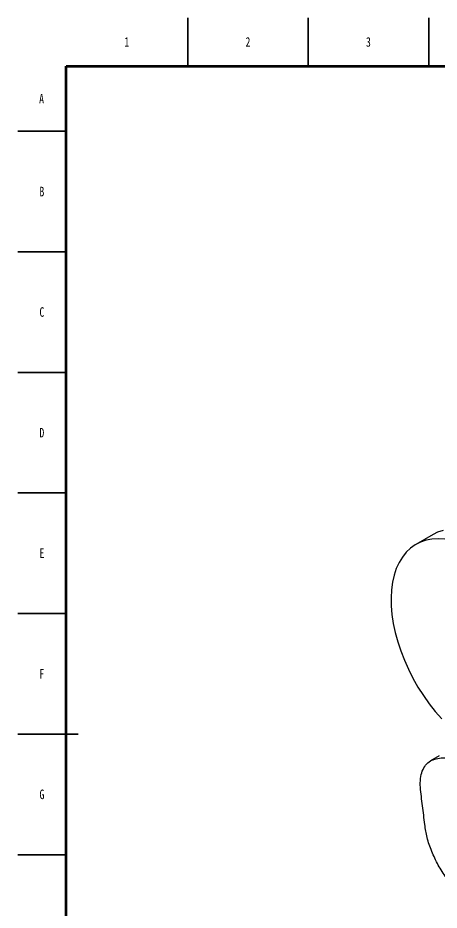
# Model space of a CAD drawing. Header units: millimetres. Extents: x 0 to 841, y 0 to 594.
# Drawn here: x 0 to 174.8, y 224 to 594 of the extents above; entities that cross this region are included whole.
import ezdxf

# ---------------------------------------------------------------- set-up
doc = ezdxf.new("R2010")
doc.units = ezdxf.units.MM
doc.styles.add('SLDTEXTSTYLE0', font='TXT', dxfattribs={"width": 0.75})

msp = doc.modelspace()

# ---------------------------------------------------------------- linework, layer by layer
at = {"color": 7, "linetype": 'Continuous', "lineweight": 35}
for p, q in [((70.5, 574), (70.5, 594)), ((120.5, 574), (120.5, 594)), ((170.5, 574), (170.5, 594)), ((20, 547), (0, 547)), ((20, 497), (0, 497)), ((20, 447), (0, 447)), ((20, 397), (0, 397)), ((20, 347), (0, 347)), ((0, 297), (25, 297)), ((20, 297), (0, 297)), ((20, 247), (0, 247))]:
    msp.add_line(p, q, dxfattribs=at)
at = {"color": 7, "linetype": 'Continuous', "lineweight": 70}
for p, q in [((20, 20), (20, 574)), ((20, 574), (821, 574))]:
    msp.add_line(p, q, dxfattribs=at)
at = {"color": 7, "linetype": 'Continuous', "lineweight": 25}
for p, q in [((172.27, 379.75), (165.2, 375.67)), ((174.78, 287.93), (171.25, 285.89))]:
    msp.add_line(p, q, dxfattribs=at)
at = {"color": 7, "linetype": 'Continuous', "lineweight": 25, "flags": 128}
for points in [[(176.45, 381.46), (174.13, 380.67), (172.27, 379.75)], [(177.14, 377.84), (174.44, 378.01), (171.84, 377.85), (169.38, 377.38), (167.06, 376.59), (164.91, 375.49), (162.93, 374.09), (161.14, 372.4), (159.56, 370.42), (158.19, 368.18), (157.04, 365.69), (156.13, 362.96), (155.46, 360.02), (155.03, 356.88), (154.85, 353.57), (154.91, 350.12), (155.23, 346.54), (155.79, 342.86), (156.59, 339.1), (157.62, 335.3), (158.88, 331.48), (160.37, 327.66)], [(160.37, 327.66), (162.06, 323.88), (163.95, 320.16), (166.03, 316.52), (168.27, 312.99), (170.67, 309.6), (173.2, 306.37), (175.86, 303.32)]]:
    msp.add_lwpolyline(points, dxfattribs=at)
at = {"color": 7, "linetype": 'Continuous', "lineweight": 25}
msp.add_open_spline([(168.84, 259.49), (169.12, 257.7), (169.68, 254.07), (171.62, 248.33), (174.33, 242.68), (177.67, 237.39), (181.51, 232.9), (185.05, 229.05), (188.16, 225.39), (191.06, 222.26), (194.08, 219.44), (197.21, 217.08), (200.37, 215.35), (203.46, 214.43), (206.32, 214.44), (208.76, 215.37), (211.08, 216.7), (213.22, 218.6), (215.16, 221.21), (216.76, 224.64), (217.86, 228.95), (218.24, 233.68), (218, 238.55), (217.26, 243.34), (215.98, 248.38), (214.16, 253.55), (211.85, 258.68), (209.1, 263.63), (206.02, 268.25), (202.51, 272.7), (198.63, 276.78), (194.51, 280.31), (190.53, 283.02), (186.81, 284.97), (183.15, 286.35), (179.65, 287.11), (176.4, 287.24), (173.58, 286.85), (171.08, 286), (169.11, 284.25), (167.72, 281.77), (166.96, 278.64), (166.97, 274.97), (167.43, 271.11), (167.9, 267.23), (168.42, 263.34), (168.7, 260.77), (168.84, 259.49)], degree=3, knots=[0, 0, 0, 0, 0.025997, 0.052807, 0.079868, 0.106589, 0.132437, 0.157899, 0.176999, 0.196094, 0.215182, 0.234261, 0.253333, 0.272397, 0.291456, 0.310926, 0.329908, 0.350725, 0.373478, 0.39822, 0.424932, 0.453496, 0.476009, 0.499288, 0.523148, 0.547373, 0.571726, 0.595963, 0.619846, 0.643158, 0.670109, 0.695723, 0.719833, 0.74235, 0.763252, 0.787147, 0.808698, 0.828222, 0.847344, 0.866409, 0.885474, 0.904537, 0.923598, 0.942698, 0.961799, 0.9809, 1, 1, 1, 1], dxfattribs=at)

# ---------------------------------------------------------------- texts
at = {"color": 7, "linetype": 'Continuous', "lineweight": 0, "char_height": 3.97, "attachment_point": 2, "style": 'SLDTEXTSTYLE0'}
for s, insert in [('1', (45.21, 586)), ('2', (95.46, 586)), ('3', (145.46, 586)), ('A', (9.84, 562.46)), ('B', (9.97, 523.96)), ('C', (9.96, 474)), ('D', (9.95, 423.96)), ('E', (10.01, 374)), ('F', (9.96, 323.96)), ('G', (9.99, 274))]:
    msp.add_mtext(s, dxfattribs=dict(at, insert=insert))

doc.saveas('drawing.dxf')
